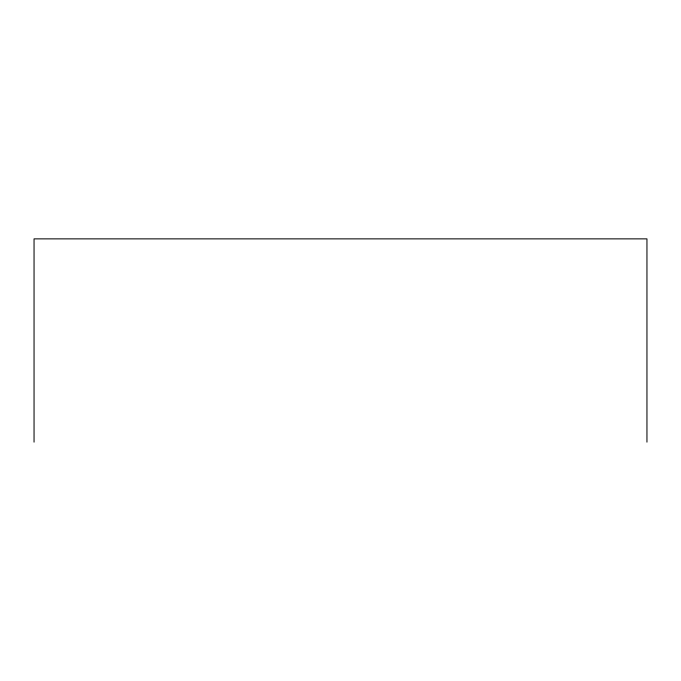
<?xml version="1.0" encoding="UTF-8"?>
<svg xmlns="http://www.w3.org/2000/svg" width="681" height="681" viewBox="0 0 681 681"><rect width="100%" height="100%" fill="white"/><g stroke="black" fill="none" stroke-linecap="round" stroke-linejoin="round"><path stroke-width="1.02" d="M646.95 442.131L646.95 238.869L34.05 238.869L34.05 442.131"/></g></svg>
